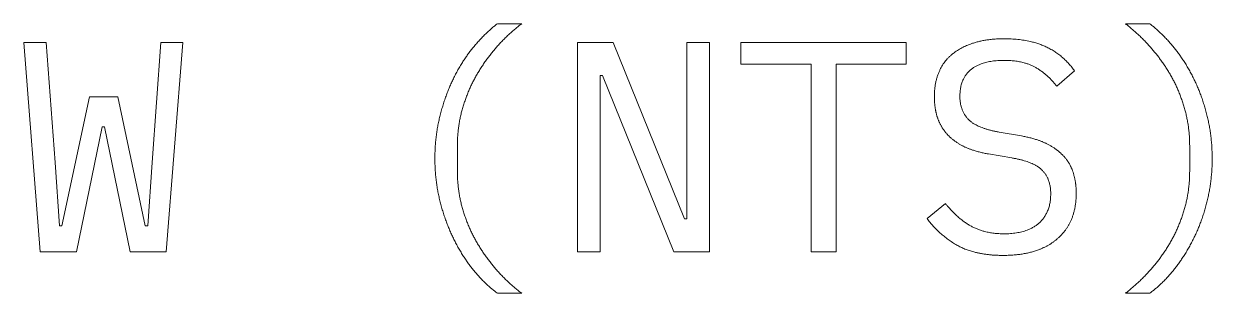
# Model space of a CAD drawing. Header units: millimetres. Extents: x 30 to 286, y 11 to 195.
# Drawn here: x 208.79 to 220.67, y 97.66 to 100.35 of the extents above; entities that cross this region are included whole.
import ezdxf

# ---------------------------------------------------------------- set-up
doc = ezdxf.new("R2010")
doc.units = ezdxf.units.MM
doc.layers.add('dims', color=7, linetype='Continuous', lineweight=5)

msp = doc.modelspace()

# ---------------------------------------------------------------- linework, layer by layer
at = {"layer": 'dims'}
for p, q in [((213.764, 100.35), (213.521, 100.35)), ((220.042, 100.35), (219.799, 100.35)), ((208.786, 100.164), (208.951, 98.07)), ((209.011, 100.164), (208.786, 100.164)), ((209.099, 98.964), (209.011, 100.164)), ((210.157, 100.164), (210.071, 98.964)), ((210.376, 100.164), (210.157, 100.164)), ((210.211, 98.07), (210.376, 100.164)), ((214.321, 100.164), (214.321, 98.07)), ((214.679, 100.164), (214.321, 100.164)), ((215.392, 98.4), (214.679, 100.164)), ((215.414, 100.164), (215.414, 98.4)), ((215.641, 100.164), (215.414, 100.164)), ((215.641, 98.07), (215.641, 100.164)), ((215.956, 100.164), (215.956, 99.945)), ((217.606, 100.164), (215.956, 100.164)), ((217.606, 99.945), (217.606, 100.164)), ((215.956, 99.945), (216.656, 99.945)), ((216.656, 99.945), (216.656, 98.07)), ((216.907, 99.945), (217.606, 99.945)), ((216.907, 98.07), (216.907, 99.945)), ((214.549, 99.834), (214.571, 99.834)), ((214.549, 98.07), (214.549, 99.834)), ((214.571, 99.834), (215.284, 98.07)), ((219.112, 99.726), (219.289, 99.879)), ((209.444, 99.618), (209.167, 98.331)), ((209.726, 99.618), (209.444, 99.618)), ((210.001, 98.331), (209.726, 99.618)), ((209.314, 98.07), (209.569, 99.321)), ((209.569, 99.321), (209.594, 99.321)), ((209.594, 99.321), (209.849, 98.07)), ((218.761, 99.228), (218.536, 99.267)), ((213.121, 98.874), (213.121, 99.132)), ((220.441, 99.132), (220.441, 98.874)), ((209.144, 98.331), (209.099, 98.964)), ((210.071, 98.964), (210.026, 98.331)), ((218.429, 99.048), (218.662, 99.009)), ((217.999, 98.553), (217.816, 98.403)), ((215.414, 98.4), (215.392, 98.4)), ((209.167, 98.331), (209.144, 98.331)), ((210.026, 98.331), (210.001, 98.331)), ((208.951, 98.07), (209.314, 98.07)), ((209.849, 98.07), (210.211, 98.07)), ((214.321, 98.07), (214.549, 98.07)), ((215.284, 98.07), (215.641, 98.07)), ((216.656, 98.07), (216.907, 98.07)), ((213.521, 97.656), (213.764, 97.656)), ((219.799, 97.656), (220.042, 97.656))]:
    msp.add_line(p, q, dxfattribs=at)
for points in [[(213.28, 100.114), (213.394, 100.254), (213.521, 100.35)], [(213.764, 100.35), (213.631, 100.251), (213.516, 100.12)], [(220.045, 100.12), (219.929, 100.251), (219.799, 100.35)], [(220.042, 100.35), (220.169, 100.254), (220.282, 100.114)], [(218.077, 100.053), (218.266, 100.2), (218.587, 100.2)], [(218.587, 100.2), (218.839, 100.2), (219.012, 100.116)], [(213.081, 99.801), (213.166, 99.975), (213.28, 100.114)], [(213.516, 100.12), (213.401, 99.99), (213.312, 99.835)], [(217.889, 99.618), (217.889, 99.906), (218.077, 100.053)], [(219.012, 100.116), (219.184, 100.032), (219.289, 99.879)], [(220.251, 99.835), (220.162, 99.99), (220.045, 100.12)], [(220.282, 100.114), (220.396, 99.975), (220.482, 99.801)], [(218.584, 99.984), (218.371, 99.984), (218.257, 99.894)], [(218.902, 99.912), (218.779, 99.984), (218.584, 99.984)], [(219.112, 99.726), (219.026, 99.84), (218.902, 99.912)], [(212.946, 99.424), (212.996, 99.627), (213.081, 99.801)], [(213.312, 99.835), (213.224, 99.681), (213.172, 99.502)], [(218.257, 99.894), (218.144, 99.804), (218.144, 99.624)], [(220.39, 99.502), (220.339, 99.681), (220.251, 99.835)], [(220.482, 99.801), (220.567, 99.627), (220.617, 99.424)], [(217.915, 99.427), (217.889, 99.519), (217.889, 99.618)], [(218.144, 99.624), (218.144, 99.483), (218.229, 99.394)], [(213.172, 99.502), (213.121, 99.324), (213.121, 99.132)], [(220.441, 99.132), (220.441, 99.324), (220.39, 99.502)], [(212.896, 99.003), (212.896, 99.222), (212.946, 99.424)], [(218.005, 99.259), (217.942, 99.336), (217.915, 99.427)], [(218.229, 99.394), (218.314, 99.306), (218.536, 99.267)], [(220.617, 99.424), (220.666, 99.222), (220.666, 99.003)], [(218.172, 99.129), (218.069, 99.183), (218.005, 99.259)], [(218.761, 99.228), (218.914, 99.201), (219.019, 99.147)], [(218.429, 99.048), (218.276, 99.075), (218.172, 99.129)], [(219.019, 99.147), (219.124, 99.093), (219.189, 99.018)], [(212.946, 98.581), (212.896, 98.784), (212.896, 99.003)], [(218.965, 98.887), (218.879, 98.973), (218.662, 99.009)], [(219.189, 99.018), (219.254, 98.943), (219.28, 98.85)], [(220.666, 99.003), (220.666, 98.784), (220.617, 98.581)], [(213.121, 98.874), (213.121, 98.682), (213.172, 98.503)], [(219.052, 98.649), (219.052, 98.802), (218.965, 98.887)], [(219.28, 98.85), (219.307, 98.757), (219.307, 98.655)], [(220.39, 98.503), (220.441, 98.682), (220.441, 98.874)], [(218.932, 98.355), (219.052, 98.46), (219.052, 98.649)], [(219.307, 98.655), (219.307, 98.364), (219.117, 98.199)], [(213.081, 98.205), (212.996, 98.379), (212.946, 98.581)], [(213.172, 98.503), (213.224, 98.325), (213.312, 98.17)], [(217.999, 98.553), (218.122, 98.4), (218.259, 98.325)], [(220.251, 98.17), (220.339, 98.325), (220.39, 98.503)], [(220.617, 98.581), (220.567, 98.379), (220.482, 98.205)], [(218.114, 98.137), (217.934, 98.241), (217.816, 98.403)], [(218.259, 98.325), (218.396, 98.25), (218.584, 98.25)], [(218.584, 98.25), (218.812, 98.25), (218.932, 98.355)], [(213.28, 97.89), (213.166, 98.031), (213.081, 98.205)], [(213.312, 98.17), (213.401, 98.016), (213.516, 97.885)], [(218.576, 98.034), (218.294, 98.034), (218.114, 98.137)], [(219.117, 98.199), (218.926, 98.034), (218.576, 98.034)], [(220.045, 97.885), (220.162, 98.016), (220.251, 98.17)], [(220.482, 98.205), (220.396, 98.031), (220.282, 97.89)], [(213.521, 97.656), (213.394, 97.749), (213.28, 97.89)], [(213.516, 97.885), (213.631, 97.755), (213.764, 97.656)], [(219.799, 97.656), (219.929, 97.755), (220.045, 97.885)], [(220.282, 97.89), (220.169, 97.749), (220.042, 97.656)]]:
    msp.add_open_spline(points, degree=2, dxfattribs=at)

doc.saveas('drawing.dxf')
